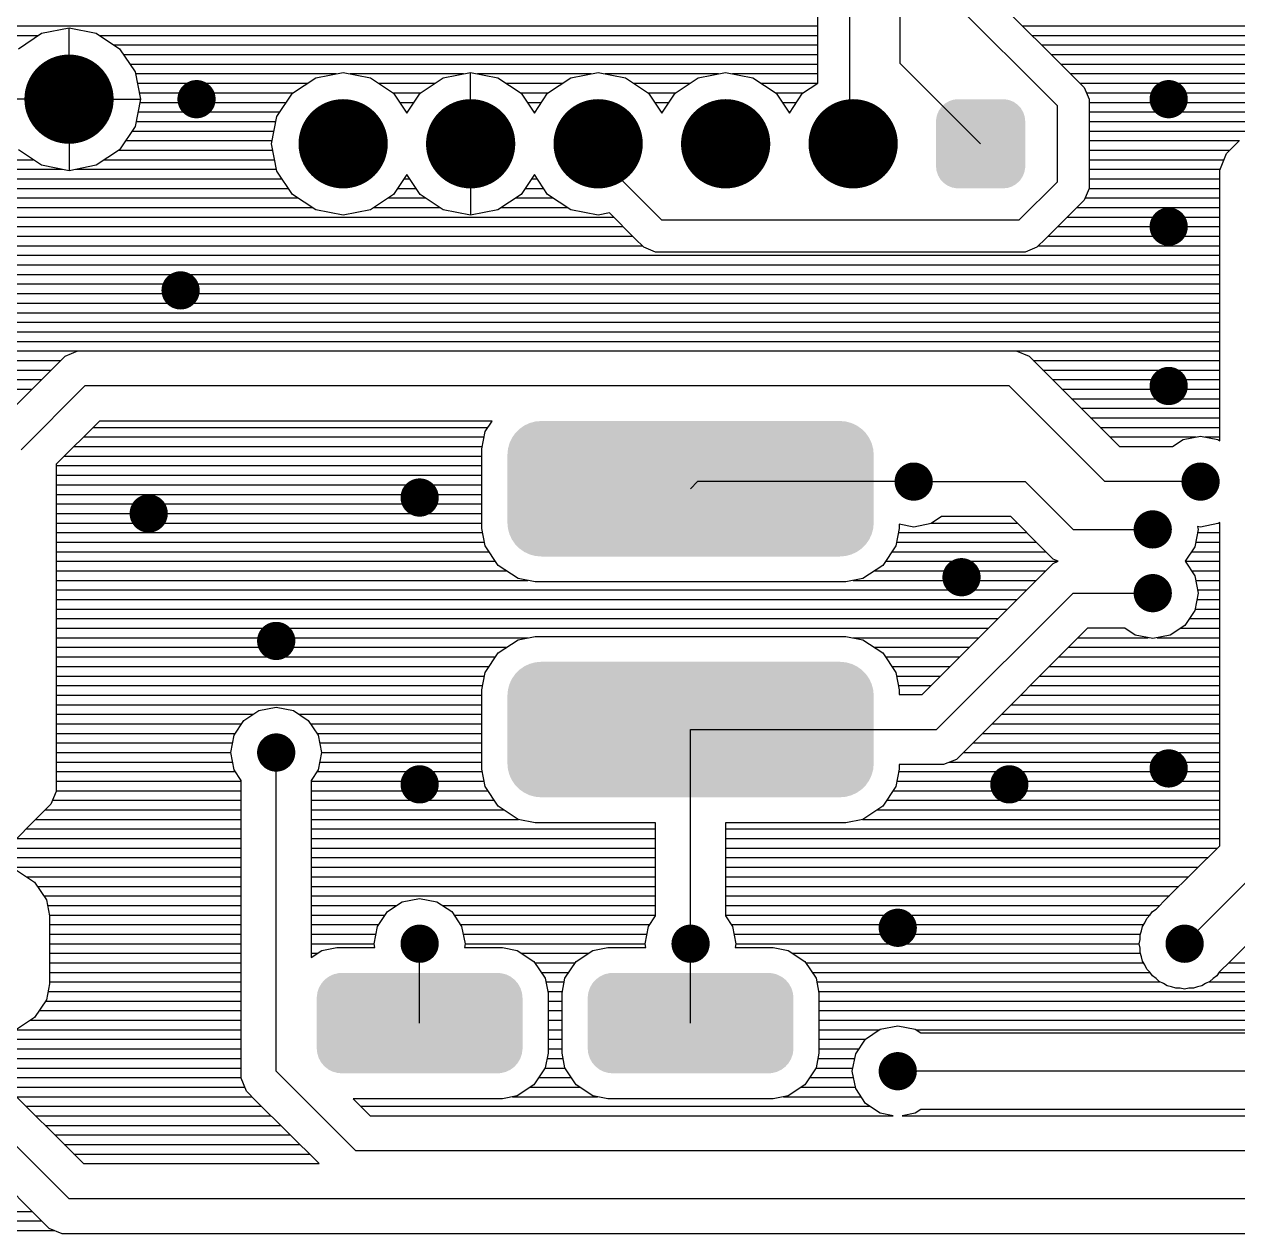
# Model space of a CAD drawing. Extents: x 295 to 953, y 10 to 290.
# Drawn here: x 548.8 to 604.4, y 135.5 to 191 of the extents above; entities that cross this region are included whole.
import ezdxf

# ---------------------------------------------------------------- set-up
doc = ezdxf.new("R2010")
doc.units = 0
doc.header["$LTSCALE"] = 5
doc.header["$MEASUREMENT"] = 0
doc.layers.get('0').update_dxf_attribs({"linetype": 'CONTINUOUS', "lineweight": 25})
doc.layers.add('DV-PEI-A6_TOP', color=5, linetype='CONTINUOUS')

msp = doc.modelspace()

# ---------------------------------------------------------------- linework, layer by layer
for points, const_width in [([(549.81, 187.537, 1), (551.854, 187.537, 1)], 2.045), ([(556.236, 187.537, 1), (557.112, 187.537, 1)], 0.876), ([(600.781, 187.537, 1), (601.657, 187.537, 1)], 0.876), ([(562.37, 185.493, 1), (564.415, 185.493, 1)], 2.045), ([(568.212, 185.493, 1), (570.257, 185.493, 1)], 2.045), ([(574.054, 185.493, 1), (576.099, 185.493, 1)], 2.045), ([(579.896, 185.493, 1), (581.941, 185.493, 1)], 2.045), ([(585.738, 185.493, 1), (587.783, 185.493, 1)], 2.045), ([(600.781, 181.695, 1), (601.657, 181.695, 1)], 0.876), ([(555.506, 178.774, 1), (556.382, 178.774, 1)], 0.876), ([(600.781, 174.393, 1), (601.657, 174.393, 1)], 0.876), ([(589.097, 170.011, 1), (589.973, 170.011, 1)], 0.876), ([(602.242, 170.011, 1), (603.118, 170.011, 1)], 0.876), ([(566.459, 169.281, 1), (567.336, 169.281, 1)], 0.876), ([(554.045, 168.551, 1), (554.921, 168.551, 1)], 0.876), ([(600.051, 167.821, 1), (600.927, 167.821, 1)], 0.876), ([(591.288, 165.63, 1), (592.164, 165.63, 1)], 0.876), ([(600.051, 164.9, 1), (600.927, 164.9, 1)], 0.876), ([(559.887, 162.709, 1), (560.763, 162.709, 1)], 0.876), ([(559.887, 157.597, 1), (560.763, 157.597, 1)], 0.876), ([(600.781, 156.867, 1), (601.657, 156.867, 1)], 0.876), ([(566.459, 156.137, 1), (567.336, 156.137, 1)], 0.876), ([(593.479, 156.137, 1), (594.355, 156.137, 1)], 0.876), ([(588.367, 149.564, 1), (589.243, 149.564, 1)], 0.876), ([(566.459, 148.834, 1), (567.336, 148.834, 1)], 0.876), ([(578.874, 148.834, 1), (579.75, 148.834, 1)], 0.876), ([(601.511, 148.834, 1), (602.388, 148.834, 1)], 0.876), ([(588.367, 142.992, 1), (589.243, 142.992, 1)], 0.876)]:
    msp.add_lwpolyline(points, format="xyb", close=True, dxfattribs=dict(const_width=const_width))
for points in [[(590.968, 187.334), (591.099, 187.412), (594.227, 187.334), (594.116, 187.412)], [(591.099, 187.412), (591.156, 187.445), (594.116, 187.412), (594.035, 187.445)], [(591.156, 187.445), (591.307, 187.496), (594.035, 187.445), (593.914, 187.496)], [(591.307, 187.496), (591.363, 187.514), (593.914, 187.496), (593.812, 187.514)], [(591.363, 187.514), (591.554, 187.535), (593.812, 187.514), (593.7, 187.535)], [(591.554, 187.535), (591.58, 187.537), (593.7, 187.535), (593.625, 187.537)], [(590.6, 186.805), (590.656, 186.939), (594.6, 186.805), (594.555, 186.939)], [(590.656, 186.939), (590.683, 187.006), (594.555, 186.939), (594.515, 187.006)], [(590.683, 187.006), (590.767, 187.127), (594.515, 187.006), (594.444, 187.127)], [(590.767, 187.127), (590.808, 187.186), (594.444, 187.127), (594.389, 187.186)], [(590.808, 187.186), (590.917, 187.287), (594.389, 187.186), (594.295, 187.287)], [(590.917, 187.287), (590.968, 187.334), (594.295, 187.287), (594.227, 187.334)], [(590.558, 186.515), (590.56, 186.59), (594.647, 186.515), (594.639, 186.59)], [(590.558, 184.47), (590.558, 186.515), (594.647, 184.47), (594.647, 186.515)], [(590.56, 186.59), (590.586, 186.732), (594.639, 186.59), (594.624, 186.732)], [(590.586, 186.732), (590.6, 186.805), (594.624, 186.732), (594.6, 186.805)], [(590.566, 184.395), (590.558, 184.47), (594.644, 184.395), (594.647, 184.47)], [(590.581, 184.253), (590.566, 184.395), (594.618, 184.253), (594.644, 184.395)], [(590.605, 184.181), (590.581, 184.253), (594.605, 184.181), (594.618, 184.253)], [(590.65, 184.046), (590.605, 184.181), (594.549, 184.046), (594.605, 184.181)], [(590.69, 183.979), (590.65, 184.046), (594.521, 183.979), (594.549, 184.046)], [(590.761, 183.858), (590.69, 183.979), (594.437, 183.858), (594.521, 183.979)], [(590.815, 183.8), (590.761, 183.858), (594.397, 183.8), (594.437, 183.858)], [(590.91, 183.699), (590.815, 183.8), (594.287, 183.699), (594.397, 183.8)], [(590.977, 183.651), (590.91, 183.699), (594.237, 183.651), (594.287, 183.699)], [(591.089, 183.574), (590.977, 183.651), (594.106, 183.574), (594.237, 183.651)], [(591.17, 183.54), (591.089, 183.574), (594.049, 183.54), (594.106, 183.574)], [(591.29, 183.49), (591.17, 183.54), (593.898, 183.49), (594.049, 183.54)], [(591.392, 183.471), (591.29, 183.49), (593.842, 183.471), (593.898, 183.49)], [(591.505, 183.451), (591.392, 183.471), (593.65, 183.451), (593.842, 183.471)], [(591.58, 183.448), (591.505, 183.451), (593.625, 183.448), (593.65, 183.451)], [(571.285, 172.238), (571.47, 172.422), (587.337, 172.238), (587.155, 172.422)], [(571.47, 172.422), (571.476, 172.428), (587.155, 172.422), (587.146, 172.428)], [(571.476, 172.428), (571.69, 172.577), (587.146, 172.428), (586.935, 172.577)], [(571.69, 172.577), (571.696, 172.582), (586.935, 172.577), (586.925, 172.582)], [(571.696, 172.582), (571.933, 172.692), (586.925, 172.582), (586.692, 172.692)], [(571.933, 172.692), (571.94, 172.696), (586.692, 172.692), (586.68, 172.696)], [(571.94, 172.696), (572.194, 172.764), (586.68, 172.696), (586.433, 172.764)], [(572.194, 172.764), (572.2, 172.766), (586.433, 172.764), (586.415, 172.766)], [(572.2, 172.766), (572.468, 172.789), (586.415, 172.766), (586.156, 172.789)], [(571.016, 171.775), (571.126, 172.01), (587.607, 171.775), (587.498, 172.01)], [(571.126, 172.01), (571.13, 172.019), (587.498, 172.01), (587.492, 172.019)], [(571.13, 172.019), (571.28, 172.231), (587.492, 172.019), (587.345, 172.231)], [(571.28, 172.231), (571.285, 172.238), (587.345, 172.231), (587.337, 172.238)], [(570.92, 171.238), (570.944, 171.506), (587.704, 171.238), (587.681, 171.506)], [(570.944, 171.506), (570.945, 171.516), (587.681, 171.506), (587.678, 171.516)], [(570.945, 171.516), (571.013, 171.766), (587.678, 171.516), (587.611, 171.766)], [(571.013, 171.766), (571.016, 171.775), (587.611, 171.766), (587.607, 171.775)], [(570.917, 168.13), (570.917, 171.238), (587.707, 168.13), (587.707, 171.238)], [(570.943, 167.862), (570.92, 168.13), (587.68, 167.862), (587.704, 168.13)], [(570.946, 167.853), (570.943, 167.862), (587.679, 167.853), (587.68, 167.862)], [(571.012, 167.602), (570.946, 167.853), (587.61, 167.602), (587.679, 167.853)], [(571.017, 167.594), (571.012, 167.602), (587.608, 167.594), (587.61, 167.602)], [(571.126, 167.358), (571.017, 167.594), (587.497, 167.358), (587.608, 167.594)], [(571.131, 167.35), (571.126, 167.358), (587.493, 167.35), (587.497, 167.358)], [(571.279, 167.138), (571.131, 167.35), (587.344, 167.138), (587.493, 167.35)], [(571.286, 167.13), (571.279, 167.138), (587.338, 167.13), (587.344, 167.138)], [(571.469, 166.947), (571.286, 167.13), (587.154, 166.947), (587.338, 167.13)], [(571.477, 166.941), (571.469, 166.947), (587.148, 166.941), (587.154, 166.947)], [(571.688, 166.791), (571.477, 166.941), (586.934, 166.791), (587.148, 166.941)], [(571.698, 166.787), (571.688, 166.791), (586.927, 166.787), (586.934, 166.791)], [(571.931, 166.676), (571.698, 166.787), (586.69, 166.676), (586.927, 166.787)], [(571.943, 166.673), (571.931, 166.676), (586.683, 166.673), (586.69, 166.676)], [(572.191, 166.605), (571.943, 166.673), (586.43, 166.605), (586.683, 166.673)], [(572.209, 166.603), (572.191, 166.605), (586.424, 166.603), (586.43, 166.605)], [(572.468, 166.579), (572.209, 166.603), (586.156, 166.579), (586.424, 166.603)], [(571.285, 161.203), (571.47, 161.386), (587.337, 161.203), (587.155, 161.386)], [(571.47, 161.386), (571.476, 161.393), (587.155, 161.386), (587.146, 161.393)], [(571.476, 161.393), (571.69, 161.542), (587.146, 161.393), (586.935, 161.542)], [(571.69, 161.542), (571.696, 161.547), (586.935, 161.542), (586.925, 161.547)], [(571.696, 161.547), (571.933, 161.657), (586.925, 161.547), (586.692, 161.657)], [(571.933, 161.657), (571.94, 161.66), (586.692, 161.657), (586.68, 161.66)], [(571.94, 161.66), (572.194, 161.728), (586.68, 161.66), (586.433, 161.728)], [(572.194, 161.728), (572.2, 161.73), (586.433, 161.728), (586.415, 161.73)], [(572.2, 161.73), (572.468, 161.754), (586.415, 161.73), (586.156, 161.754)], [(570.945, 160.48), (571.013, 160.731), (587.678, 160.48), (587.611, 160.731)], [(571.013, 160.731), (571.016, 160.74), (587.611, 160.731), (587.607, 160.74)], [(571.016, 160.74), (571.126, 160.975), (587.607, 160.74), (587.498, 160.975)], [(571.126, 160.975), (571.13, 160.983), (587.498, 160.975), (587.492, 160.983)], [(571.13, 160.983), (571.28, 161.196), (587.492, 160.983), (587.345, 161.196)], [(571.28, 161.196), (571.285, 161.203), (587.345, 161.196), (587.337, 161.203)], [(570.917, 157.095), (570.917, 160.203), (587.707, 157.095), (587.707, 160.203)], [(570.92, 160.203), (570.944, 160.471), (587.704, 160.203), (587.681, 160.471)], [(570.944, 160.471), (570.945, 160.48), (587.681, 160.471), (587.678, 160.48)], [(570.943, 156.827), (570.92, 157.095), (587.68, 156.827), (587.704, 157.095)], [(570.946, 156.817), (570.943, 156.827), (587.679, 156.817), (587.68, 156.827)], [(571.012, 156.567), (570.946, 156.817), (587.61, 156.567), (587.679, 156.817)], [(571.017, 156.558), (571.012, 156.567), (587.608, 156.558), (587.61, 156.567)], [(571.126, 156.323), (571.017, 156.558), (587.497, 156.323), (587.608, 156.558)], [(571.131, 156.315), (571.126, 156.323), (587.493, 156.315), (587.497, 156.323)], [(571.279, 156.102), (571.131, 156.315), (587.344, 156.102), (587.493, 156.315)], [(571.286, 156.095), (571.279, 156.102), (587.338, 156.095), (587.344, 156.102)], [(571.469, 155.911), (571.286, 156.095), (587.154, 155.911), (587.338, 156.095)], [(571.477, 155.905), (571.469, 155.911), (587.148, 155.905), (587.154, 155.911)], [(571.688, 155.756), (571.477, 155.905), (586.934, 155.756), (587.148, 155.905)], [(571.698, 155.751), (571.688, 155.756), (586.927, 155.751), (586.934, 155.756)], [(571.931, 155.641), (571.698, 155.751), (586.69, 155.641), (586.927, 155.751)], [(571.943, 155.637), (571.931, 155.641), (586.683, 155.637), (586.69, 155.641)], [(572.191, 155.569), (571.943, 155.637), (586.43, 155.569), (586.683, 155.637)], [(572.209, 155.568), (572.191, 155.569), (586.424, 155.568), (586.43, 155.569)], [(572.468, 155.544), (572.209, 155.568), (586.156, 155.544), (586.424, 155.568)], [(562.749, 147.336), (562.934, 147.422), (571.04, 147.336), (570.868, 147.422)], [(562.934, 147.422), (562.959, 147.434), (570.868, 147.422), (570.825, 147.434)], [(562.959, 147.434), (563.164, 147.482), (570.825, 147.434), (570.644, 147.482)], [(563.164, 147.482), (563.184, 147.487), (570.644, 147.482), (570.561, 147.487)], [(563.184, 147.487), (563.416, 147.494), (570.561, 147.487), (570.445, 147.494)], [(570.379, 147.494), (570.413, 147.495), (570.445, 147.494), (570.413, 147.495)], [(575.163, 147.336), (575.348, 147.422), (583.454, 147.336), (583.282, 147.422)], [(575.348, 147.422), (575.373, 147.434), (583.282, 147.422), (583.239, 147.434)], [(575.373, 147.434), (575.578, 147.482), (583.239, 147.434), (583.058, 147.482)], [(575.578, 147.482), (575.599, 147.487), (583.058, 147.482), (582.976, 147.487)], [(575.599, 147.487), (575.83, 147.494), (582.976, 147.487), (582.859, 147.494)], [(582.793, 147.494), (582.827, 147.495), (582.859, 147.494), (582.827, 147.495)], [(562.214, 146.609), (562.278, 146.797), (571.578, 146.609), (571.52, 146.797)], [(562.278, 146.797), (562.289, 146.828), (571.52, 146.797), (571.503, 146.828)], [(562.289, 146.828), (562.391, 147), (571.503, 146.828), (571.408, 147)], [(562.391, 147), (562.407, 147.027), (571.408, 147), (571.385, 147.027)], [(562.407, 147.027), (562.541, 147.176), (571.385, 147.027), (571.258, 147.176)], [(562.541, 147.176), (562.562, 147.199), (571.258, 147.176), (571.228, 147.199)], [(562.562, 147.199), (562.725, 147.319), (571.228, 147.199), (571.075, 147.319)], [(562.725, 147.319), (562.749, 147.336), (571.075, 147.319), (571.04, 147.336)], [(574.628, 146.609), (574.693, 146.797), (583.993, 146.609), (583.934, 146.797)], [(574.693, 146.797), (574.703, 146.828), (583.934, 146.797), (583.917, 146.828)], [(574.703, 146.828), (574.805, 147), (583.917, 146.828), (583.822, 147)], [(574.805, 147), (574.821, 147.027), (583.822, 147), (583.799, 147.027)], [(574.821, 147.027), (574.956, 147.176), (583.799, 147.027), (583.672, 147.176)], [(574.956, 147.176), (574.976, 147.199), (583.672, 147.176), (583.643, 147.199)], [(574.976, 147.199), (575.139, 147.319), (583.643, 147.199), (583.489, 147.319)], [(575.139, 147.319), (575.163, 147.336), (583.489, 147.319), (583.454, 147.336)], [(562.183, 146.346), (562.184, 146.379), (571.612, 146.346), (571.609, 146.379)], [(562.183, 146.343), (562.183, 146.346), (571.612, 146.343), (571.612, 146.346)], [(562.183, 144.047), (562.183, 146.343), (571.612, 144.047), (571.612, 146.343)], [(562.184, 146.379), (562.209, 146.576), (571.609, 146.379), (571.589, 146.576)], [(562.209, 146.576), (562.214, 146.609), (571.589, 146.576), (571.578, 146.609)], [(574.597, 146.346), (574.598, 146.379), (584.026, 146.346), (584.023, 146.379)], [(574.597, 146.343), (574.597, 146.346), (584.026, 146.343), (584.026, 146.346)], [(574.597, 144.047), (574.597, 146.343), (584.026, 144.047), (584.026, 146.343)], [(574.598, 146.379), (574.624, 146.576), (584.023, 146.379), (584.003, 146.576)], [(574.624, 146.576), (574.628, 146.609), (584.003, 146.576), (583.993, 146.609)], [(562.183, 144.044), (562.183, 144.047), (571.612, 144.044), (571.612, 144.047)], [(562.186, 144.01), (562.183, 144.044), (571.612, 144.01), (571.612, 144.044)], [(562.206, 143.813), (562.186, 144.01), (571.586, 143.813), (571.612, 144.01)], [(574.597, 144.044), (574.597, 144.047), (584.026, 144.044), (584.026, 144.047)], [(574.601, 144.01), (574.597, 144.044), (584.026, 144.01), (584.026, 144.044)], [(574.621, 143.813), (574.601, 144.01), (584, 143.813), (584.026, 144.01)], [(562.217, 143.781), (562.206, 143.813), (571.582, 143.781), (571.586, 143.813)], [(562.275, 143.592), (562.217, 143.781), (571.517, 143.592), (571.582, 143.781)], [(562.292, 143.561), (562.275, 143.592), (571.506, 143.561), (571.517, 143.592)], [(562.387, 143.389), (562.292, 143.561), (571.405, 143.389), (571.506, 143.561)], [(574.631, 143.781), (574.621, 143.813), (583.996, 143.781), (584, 143.813)], [(574.69, 143.592), (574.631, 143.781), (583.931, 143.592), (583.996, 143.781)], [(574.707, 143.561), (574.69, 143.592), (583.92, 143.561), (583.931, 143.592)], [(574.801, 143.389), (574.707, 143.561), (583.819, 143.389), (583.92, 143.561)], [(562.411, 143.362), (562.387, 143.389), (571.388, 143.362), (571.405, 143.389)], [(562.537, 143.213), (562.411, 143.362), (571.254, 143.213), (571.388, 143.362)], [(562.567, 143.19), (562.537, 143.213), (571.233, 143.19), (571.254, 143.213)], [(562.72, 143.07), (562.567, 143.19), (571.07, 143.07), (571.233, 143.19)], [(562.755, 143.053), (562.72, 143.07), (571.046, 143.053), (571.07, 143.07)], [(562.927, 142.967), (562.755, 143.053), (570.861, 142.967), (571.046, 143.053)], [(562.97, 142.956), (562.927, 142.967), (570.836, 142.956), (570.861, 142.967)], [(563.151, 142.908), (562.97, 142.956), (570.631, 142.908), (570.836, 142.956)], [(563.234, 142.903), (563.151, 142.908), (570.611, 142.903), (570.631, 142.908)], [(563.35, 142.896), (563.234, 142.903), (570.379, 142.896), (570.611, 142.903)], [(563.382, 142.894), (563.35, 142.896), (563.382, 142.894), (563.416, 142.896)], [(574.825, 143.362), (574.801, 143.389), (583.803, 143.362), (583.819, 143.389)], [(574.952, 143.213), (574.825, 143.362), (583.668, 143.213), (583.803, 143.362)], [(574.981, 143.19), (574.952, 143.213), (583.647, 143.19), (583.668, 143.213)], [(575.134, 143.07), (574.981, 143.19), (583.485, 143.07), (583.647, 143.19)], [(575.169, 143.053), (575.134, 143.07), (583.461, 143.053), (583.485, 143.07)], [(575.341, 142.967), (575.169, 143.053), (583.275, 142.967), (583.461, 143.053)], [(575.384, 142.956), (575.341, 142.967), (583.25, 142.956), (583.275, 142.967)], [(575.565, 142.908), (575.384, 142.956), (583.046, 142.908), (583.25, 142.956)], [(575.648, 142.903), (575.565, 142.908), (583.025, 142.903), (583.046, 142.908)], [(575.764, 142.896), (575.648, 142.903), (582.793, 142.896), (583.025, 142.903)], [(575.797, 142.894), (575.764, 142.896), (575.797, 142.894), (575.83, 142.896)]]:
    msp.add_solid(points)
at = {"layer": 'DV-PEI-A6_TOP', "color": 7}
for p, q in [((586.597, 200.378), (586.597, 185.651)), ((588.899, 200.378), (588.899, 189.191)), ((585.136, 188.274), (585.136, 197.469)), ((592.661, 192.754), (596.931, 188.478)), ((591.2, 192.153), (596.108, 187.245)), ((510.662, 190.897), (585.136, 190.897)), ((549.576, 190.564), (550.832, 190.809)), ((550.832, 188.572), (550.832, 190.809)), ((550.832, 190.809), (552.082, 190.564)), ((594.519, 190.897), (609.719, 190.897)), ((543.705, 190.458), (549.418, 190.458)), ((548.513, 189.851), (549.576, 190.564)), ((552.082, 190.564), (553.145, 189.851)), ((552.24, 190.458), (585.136, 190.458)), ((594.957, 190.458), (609.281, 190.458)), ((552.894, 190.02), (585.136, 190.02)), ((553.145, 189.851), (553.858, 188.788)), ((595.395, 190.02), (608.843, 190.02)), ((553.327, 189.582), (585.136, 189.582)), ((553.619, 189.144), (585.136, 189.144)), ((588.899, 189.191), (592.602, 185.493)), ((595.833, 189.582), (608.405, 189.582)), ((596.271, 189.144), (607.967, 189.144)), ((553.858, 188.788), (554.104, 187.537)), ((553.87, 188.706), (563.071, 188.706)), ((561.073, 187.806), (562.136, 188.519)), ((562.136, 188.519), (563.392, 188.764)), ((563.392, 188.764), (564.643, 188.519)), ((563.708, 188.706), (568.913, 188.706)), ((564.643, 188.519), (565.706, 187.806)), ((566.915, 187.806), (567.978, 188.519)), ((567.978, 188.519), (569.234, 188.764)), ((569.234, 186.638), (569.234, 188.764)), ((569.234, 188.764), (570.485, 188.519)), ((569.55, 188.706), (574.755, 188.706)), ((570.485, 188.519), (571.548, 187.806)), ((572.757, 187.806), (573.82, 188.519)), ((573.82, 188.519), (575.076, 188.764)), ((575.076, 188.764), (576.327, 188.519)), ((575.392, 188.706), (580.597, 188.706)), ((576.327, 188.519), (577.39, 187.806)), ((578.599, 187.806), (579.662, 188.519)), ((579.662, 188.519), (580.918, 188.764)), ((580.918, 188.764), (582.169, 188.519)), ((581.234, 188.706), (585.136, 188.706)), ((582.169, 188.519), (583.232, 187.806)), ((596.709, 188.706), (607.529, 188.706)), ((553.958, 188.268), (561.757, 188.268)), ((565.022, 188.268), (567.599, 188.268)), ((570.864, 188.268), (573.441, 188.268)), ((576.706, 188.268), (579.283, 188.268)), ((582.548, 188.268), (585.125, 188.268)), ((584.441, 187.806), (585.136, 188.274)), ((596.931, 188.478), (597.34, 188.069)), ((597.147, 188.268), (607.091, 188.268)), ((597.34, 188.069), (597.568, 187.532)), ((549.792, 187.537), (547.555, 187.537)), ((551.866, 187.537), (554.104, 187.537)), ((554.104, 187.537), (553.858, 186.281)), ((554.045, 187.83), (561.102, 187.83)), ((554.074, 187.391), (560.793, 187.391)), ((560.36, 186.743), (561.073, 187.806)), ((565.677, 187.83), (566.944, 187.83)), ((565.706, 187.806), (566.313, 186.901)), ((565.986, 187.391), (566.635, 187.391)), ((566.313, 186.901), (566.915, 187.806)), ((571.519, 187.83), (572.786, 187.83)), ((571.548, 187.806), (572.155, 186.901)), ((571.828, 187.391), (572.477, 187.391)), ((572.155, 186.901), (572.757, 187.806)), ((577.361, 187.83), (578.628, 187.83)), ((577.39, 187.806), (577.997, 186.901)), ((577.67, 187.391), (578.319, 187.391)), ((577.997, 186.901), (578.599, 187.806)), ((583.203, 187.83), (584.47, 187.83)), ((583.232, 187.806), (583.839, 186.901)), ((583.512, 187.391), (584.161, 187.391)), ((583.839, 186.901), (584.441, 187.806)), ((597.445, 187.83), (606.652, 187.83)), ((597.568, 187.532), (597.568, 184.026)), ((597.568, 187.391), (606.214, 187.391)), ((553.987, 186.953), (560.501, 186.953)), ((566.278, 186.953), (566.343, 186.953)), ((572.12, 186.953), (572.185, 186.953)), ((577.962, 186.953), (578.027, 186.953)), ((583.804, 186.953), (583.869, 186.953)), ((596.108, 187.245), (596.108, 183.74)), ((597.568, 186.953), (605.776, 186.953)), ((550.832, 186.498), (550.832, 184.26)), ((553.858, 186.281), (553.145, 185.218)), ((553.899, 186.515), (560.319, 186.515)), ((560.115, 185.493), (560.36, 186.743)), ((597.568, 186.515), (605.338, 186.515)), ((553.718, 186.077), (560.232, 186.077)), ((597.568, 186.077), (604.9, 186.077)), ((549.576, 184.506), (548.513, 185.218)), ((553.145, 185.218), (552.082, 184.506)), ((553.116, 185.201), (560.173, 185.201)), ((553.426, 185.639), (560.144, 185.639)), ((560.36, 184.237), (560.115, 185.493)), ((575.076, 184.909), (575.076, 185.493)), ((586.597, 185.651), (586.76, 185.493)), ((597.568, 185.639), (604.462, 185.639)), ((597.568, 185.201), (604.023, 185.201)), ((603.866, 185.043), (604.438, 185.615)), ((544.429, 184.763), (549.196, 184.763)), ((552.462, 184.763), (560.261, 184.763)), ((577.997, 181.988), (575.076, 184.909)), ((597.568, 184.763), (603.749, 184.763)), ((603.556, 184.289), (603.866, 185.043)), ((544.131, 184.324), (550.511, 184.324)), ((550.832, 184.26), (549.576, 184.506)), ((552.082, 184.506), (550.832, 184.26)), ((551.148, 184.324), (560.349, 184.324)), ((561.073, 183.174), (560.36, 184.237)), ((566.313, 184.079), (565.706, 183.174)), ((566.915, 183.174), (566.313, 184.079)), ((569.234, 184.342), (569.234, 182.215)), ((572.155, 184.079), (571.548, 183.174)), ((572.757, 183.174), (572.155, 184.079)), ((597.568, 184.324), (603.568, 184.324)), ((603.556, 183.477), (603.556, 184.289)), ((543.489, 183.886), (560.6, 183.886)), ((566.179, 183.886), (566.442, 183.886)), ((572.021, 183.886), (572.284, 183.886)), ((596.108, 183.74), (594.355, 181.988)), ((597.568, 184.026), (597.568, 183.448)), ((597.568, 183.886), (603.556, 183.886)), ((532.027, 183.01), (561.324, 183.01)), ((532.114, 183.448), (560.892, 183.448)), ((562.136, 182.461), (561.073, 183.174)), ((565.706, 183.174), (564.643, 182.461)), ((565.455, 183.01), (567.166, 183.01)), ((565.887, 183.448), (566.734, 183.448)), ((567.978, 182.461), (566.915, 183.174)), ((571.548, 183.174), (570.485, 182.461)), ((571.297, 183.01), (573.008, 183.01)), ((571.729, 183.448), (572.576, 183.448)), ((573.82, 182.461), (572.757, 183.174)), ((597.568, 183.448), (597.34, 182.911)), ((597.381, 183.01), (603.556, 183.01)), ((597.562, 183.448), (603.556, 183.448)), ((603.556, 171.881), (603.556, 183.477)), ((531.77, 182.572), (561.979, 182.572)), ((563.392, 182.215), (562.136, 182.461)), ((564.643, 182.461), (563.392, 182.215)), ((564.8, 182.572), (567.821, 182.572)), ((569.234, 182.215), (567.978, 182.461)), ((570.485, 182.461), (569.234, 182.215)), ((570.642, 182.572), (573.663, 182.572)), ((575.076, 182.215), (573.82, 182.461)), ((597.34, 182.911), (595.588, 181.158)), ((597.001, 182.572), (603.556, 182.572)), ((531.367, 182.134), (575.783, 182.134)), ((575.596, 182.321), (575.076, 182.215)), ((576.759, 181.158), (575.596, 182.321)), ((594.355, 181.988), (577.997, 181.988)), ((596.563, 182.134), (603.556, 182.134)), ((530.292, 181.695), (576.221, 181.695)), ((596.125, 181.695), (603.556, 181.695)), ((524.087, 180.819), (577.098, 180.819)), ((524.379, 181.257), (576.66, 181.257)), ((577.168, 180.749), (576.759, 181.158)), ((577.705, 180.527), (577.168, 180.749)), ((595.179, 180.749), (594.641, 180.527)), ((595.588, 181.158), (595.179, 180.749)), ((595.249, 180.819), (603.556, 180.819)), ((595.687, 181.257), (603.556, 181.257)), ((523.497, 180.381), (603.556, 180.381)), ((594.641, 180.527), (577.705, 180.527)), ((510.662, 179.943), (603.556, 179.943)), ((517.918, 179.505), (603.556, 179.505)), ((518.573, 179.067), (603.556, 179.067)), ((519.005, 178.628), (603.556, 178.628)), ((519.297, 178.19), (603.556, 178.19)), ((519.548, 177.752), (603.556, 177.752)), ((519.636, 177.314), (603.556, 177.314)), ((533.884, 176.876), (603.556, 176.876)), ((534.247, 176.438), (603.556, 176.438)), ((534.404, 176), (603.556, 176)), ((550.195, 175.299), (550.651, 175.754)), ((550.651, 175.754), (551.241, 176)), ((551.241, 176), (594.232, 176)), ((594.232, 176), (594.822, 175.754)), ((594.822, 175.754), (598.958, 171.618)), ((544.85, 175.561), (550.458, 175.561)), ((547.73, 172.833), (550.195, 175.299)), ((595.015, 175.561), (603.556, 175.561)), ((545.504, 175.123), (550.02, 175.123)), ((545.866, 174.685), (549.582, 174.685)), ((595.453, 175.123), (603.556, 175.123)), ((595.891, 174.685), (603.556, 174.685)), ((546.164, 174.247), (549.144, 174.247)), ((551.562, 174.393), (548.641, 171.472)), ((593.917, 174.393), (551.562, 174.393)), ((598.298, 170.011), (593.917, 174.393)), ((596.33, 174.247), (603.556, 174.247)), ((596.768, 173.809), (603.556, 173.809)), ((597.206, 173.371), (603.556, 173.371)), ((597.644, 172.932), (603.556, 172.932)), ((552.222, 172.786), (550.248, 170.806)), ((551.93, 172.494), (570.029, 172.494)), ((570.227, 172.786), (552.222, 172.786)), ((569.906, 172.302), (570.227, 172.786)), ((598.082, 172.494), (603.556, 172.494)), ((551.492, 172.056), (569.854, 172.056)), ((569.743, 171.507), (569.906, 172.302)), ((598.52, 172.056), (602.475, 172.056)), ((601.4, 171.618), (601.879, 171.934)), ((601.879, 171.934), (602.68, 172.091)), ((602.68, 172.091), (603.474, 171.934)), ((602.878, 172.056), (603.556, 172.056)), ((603.474, 171.934), (603.556, 171.881)), ((551.054, 171.618), (569.766, 171.618)), ((569.743, 167.867), (569.743, 171.507)), ((598.958, 171.618), (601.4, 171.618)), ((598.958, 171.618), (601.4, 171.618)), ((550.248, 170.806), (550.248, 156.452)), ((550.248, 170.742), (569.743, 170.742)), ((550.616, 171.18), (569.743, 171.18)), ((550.248, 170.304), (569.743, 170.304)), ((550.248, 169.865), (569.743, 169.865)), ((579.633, 170.011), (579.312, 169.684)), ((589.535, 170.011), (579.633, 170.011)), ((589.535, 170.011), (594.647, 170.011)), ((594.647, 170.011), (596.838, 167.821)), ((602.68, 170.011), (598.298, 170.011)), ((550.248, 169.427), (569.743, 169.427)), ((550.248, 168.989), (569.743, 168.989)), ((550.248, 168.551), (569.743, 168.551)), ((550.248, 168.113), (569.743, 168.113)), ((589.535, 167.926), (588.875, 168.054)), ((588.875, 168.054), (588.875, 167.867)), ((590.33, 168.084), (589.535, 167.926)), ((590.809, 168.405), (590.33, 168.084)), ((590.371, 168.113), (594.273, 168.113)), ((593.981, 168.405), (590.809, 168.405)), ((595.471, 166.909), (593.981, 168.405)), ((602.68, 167.926), (602.545, 167.949)), ((602.545, 167.949), (602.569, 167.821)), ((603.474, 168.084), (602.68, 167.926)), ((603.556, 168.136), (603.474, 168.084)), ((603.515, 168.113), (603.556, 168.113)), ((603.556, 153.327), (603.556, 168.136)), ((550.248, 167.675), (569.784, 167.675)), ((569.906, 167.073), (569.743, 167.867)), ((588.875, 167.867), (588.712, 167.073)), ((588.834, 167.675), (594.711, 167.675)), ((596.838, 167.821), (600.489, 167.821)), ((602.569, 167.821), (602.411, 167.02)), ((602.54, 167.675), (603.556, 167.675)), ((550.248, 167.237), (569.871, 167.237)), ((570.502, 166.173), (569.906, 167.073)), ((588.712, 167.073), (588.116, 166.173)), ((588.747, 167.237), (595.149, 167.237)), ((595.926, 166.454), (595.471, 166.909)), ((602.411, 167.02), (601.967, 166.36)), ((602.452, 167.237), (603.556, 167.237)), ((550.248, 166.798), (570.087, 166.798)), ((550.248, 166.36), (570.379, 166.36)), ((588.238, 166.36), (596.16, 166.36)), ((588.53, 166.798), (595.588, 166.798)), ((595.471, 165.805), (595.926, 166.261)), ((596.16, 166.36), (595.926, 166.454)), ((595.926, 166.261), (596.16, 166.36)), ((601.967, 166.36), (603.556, 166.36)), ((601.967, 166.36), (602.411, 165.694)), ((602.265, 166.798), (603.556, 166.798)), ((550.248, 165.922), (570.882, 165.922)), ((571.408, 165.572), (570.502, 166.173)), ((588.116, 166.173), (587.21, 165.572)), ((587.736, 165.922), (595.588, 165.922)), ((589.921, 160.255), (595.471, 165.805)), ((602.265, 165.922), (603.556, 165.922)), ((602.411, 165.694), (602.569, 164.9)), ((550.248, 165.484), (571.857, 165.484)), ((572.196, 165.414), (571.408, 165.572)), ((586.422, 165.414), (572.196, 165.414)), ((587.21, 165.572), (586.422, 165.414)), ((586.76, 165.484), (595.149, 165.484)), ((602.452, 165.484), (603.556, 165.484)), ((550.248, 165.046), (594.711, 165.046)), ((550.248, 164.608), (594.273, 164.608)), ((590.587, 158.649), (596.838, 164.9)), ((596.838, 164.9), (600.489, 164.9)), ((602.569, 164.9), (602.411, 164.099)), ((602.51, 164.608), (603.556, 164.608)), ((602.54, 165.046), (603.556, 165.046)), ((550.248, 164.169), (593.835, 164.169)), ((602.411, 164.099), (601.961, 163.422)), ((602.423, 164.169), (603.556, 164.169)), ((550.248, 163.731), (593.397, 163.731)), ((602.166, 163.731), (603.556, 163.731)), ((550.248, 163.293), (592.959, 163.293)), ((571.408, 162.762), (572.196, 162.919)), ((572.196, 162.919), (586.422, 162.919)), ((586.422, 162.919), (587.21, 162.762)), ((597.498, 163.293), (591.948, 157.737)), ((599.21, 163.293), (597.498, 163.293)), ((599.689, 162.972), (599.21, 163.293)), ((600.489, 162.814), (599.689, 162.972)), ((601.284, 162.972), (600.489, 162.814)), ((601.961, 163.422), (601.284, 162.972)), ((601.763, 163.293), (603.556, 163.293)), ((550.248, 162.855), (571.857, 162.855)), ((550.248, 162.417), (570.882, 162.417)), ((570.502, 162.16), (571.408, 162.762)), ((586.76, 162.855), (592.521, 162.855)), ((587.21, 162.762), (588.116, 162.16)), ((587.736, 162.417), (592.082, 162.417)), ((596.622, 162.417), (603.556, 162.417)), ((597.06, 162.855), (600.285, 162.855)), ((600.688, 162.855), (603.556, 162.855)), ((550.248, 161.979), (570.379, 161.979)), ((569.906, 161.26), (570.502, 162.16)), ((588.116, 162.16), (588.712, 161.26)), ((588.238, 161.979), (591.644, 161.979)), ((596.184, 161.979), (603.556, 161.979)), ((550.248, 161.541), (570.087, 161.541)), ((569.743, 160.466), (569.906, 161.26)), ((588.53, 161.541), (591.206, 161.541)), ((588.712, 161.26), (588.875, 160.466)), ((595.745, 161.541), (603.556, 161.541)), ((550.248, 161.102), (569.871, 161.102)), ((588.747, 161.102), (590.768, 161.102)), ((595.307, 161.102), (603.556, 161.102)), ((550.248, 160.664), (569.784, 160.664)), ((550.248, 160.226), (569.743, 160.226)), ((569.743, 156.826), (569.743, 160.466)), ((588.834, 160.664), (590.33, 160.664)), ((588.875, 160.466), (588.875, 160.255)), ((588.875, 160.255), (589.921, 160.255)), ((594.431, 160.226), (603.556, 160.226)), ((594.869, 160.664), (603.556, 160.664)), ((550.248, 159.788), (569.743, 159.788)), ((559.525, 159.519), (560.325, 159.677)), ((560.325, 159.677), (561.12, 159.519)), ((593.993, 159.788), (603.556, 159.788)), ((550.248, 159.35), (559.268, 159.35)), ((558.397, 158.392), (558.847, 159.069)), ((558.847, 159.069), (559.525, 159.519)), ((561.12, 159.519), (561.797, 159.069)), ((561.377, 159.35), (569.743, 159.35)), ((561.797, 159.069), (562.247, 158.392)), ((593.555, 159.35), (603.556, 159.35)), ((550.248, 158.912), (558.742, 158.912)), ((550.248, 158.474), (558.45, 158.474)), ((561.903, 158.912), (569.743, 158.912)), ((562.195, 158.474), (569.743, 158.474)), ((579.312, 158.649), (590.587, 158.649)), ((579.312, 148.834), (579.312, 158.649)), ((592.678, 158.474), (603.556, 158.474)), ((593.116, 158.912), (603.556, 158.912)), ((550.248, 158.035), (558.327, 158.035)), ((558.24, 157.597), (558.397, 158.392)), ((562.247, 158.392), (562.405, 157.597)), ((562.317, 158.035), (569.743, 158.035)), ((592.24, 158.035), (603.556, 158.035)), ((550.248, 157.597), (558.24, 157.597)), ((558.397, 156.797), (558.24, 157.597)), ((560.325, 142.992), (560.325, 157.597)), ((562.405, 157.597), (562.247, 156.797)), ((562.405, 157.597), (569.743, 157.597)), ((591.948, 157.737), (591.492, 157.282)), ((591.802, 157.597), (603.556, 157.597)), ((550.248, 157.159), (558.327, 157.159)), ((558.719, 156.318), (558.397, 156.797)), ((562.247, 156.797), (561.932, 156.318)), ((562.317, 157.159), (569.743, 157.159)), ((569.906, 156.032), (569.743, 156.826)), ((588.875, 156.826), (588.712, 156.032)), ((590.902, 157.042), (588.875, 157.042)), ((588.875, 157.042), (588.875, 156.826)), ((591.492, 157.282), (590.902, 157.042)), ((591.183, 157.159), (603.556, 157.159)), ((550.248, 156.721), (558.45, 156.721)), ((550.248, 156.452), (550.248, 155.815)), ((550.248, 156.283), (558.719, 156.283)), ((558.719, 143.308), (558.719, 156.318)), ((561.932, 156.318), (561.932, 148.197)), ((561.932, 156.283), (569.854, 156.283)), ((562.195, 156.721), (569.766, 156.721)), ((588.764, 156.283), (603.556, 156.283)), ((588.852, 156.721), (603.556, 156.721)), ((550.248, 155.815), (550.002, 155.225)), ((550.248, 155.845), (558.719, 155.845)), ((561.932, 155.845), (570.029, 155.845)), ((570.502, 155.132), (569.906, 156.032)), ((588.712, 156.032), (588.116, 155.132)), ((588.589, 155.845), (603.556, 155.845)), ((550.002, 155.225), (547.128, 152.351)), ((550.073, 155.406), (558.719, 155.406)), ((561.932, 155.406), (570.321, 155.406)), ((571.408, 154.53), (570.502, 155.132)), ((588.116, 155.132), (587.21, 154.53)), ((588.297, 155.406), (603.556, 155.406)), ((549.74, 154.968), (558.719, 154.968)), ((561.932, 154.968), (570.753, 154.968)), ((587.864, 154.968), (603.556, 154.968)), ((548.863, 154.092), (558.719, 154.092)), ((549.301, 154.53), (558.719, 154.53)), ((561.932, 154.53), (571.425, 154.53)), ((561.932, 154.092), (577.705, 154.092)), ((572.196, 154.372), (571.408, 154.53)), ((577.705, 154.372), (572.196, 154.372)), ((577.705, 150.108), (577.705, 154.372)), ((586.422, 154.372), (580.918, 154.372)), ((580.918, 154.372), (580.918, 150.108)), ((580.918, 154.092), (603.556, 154.092)), ((587.21, 154.53), (586.422, 154.372)), ((587.193, 154.53), (603.556, 154.53)), ((548.425, 153.654), (558.719, 153.654)), ((561.932, 153.654), (577.705, 153.654)), ((580.918, 153.654), (603.556, 153.654)), ((547.987, 153.216), (558.719, 153.216)), ((561.932, 153.216), (577.705, 153.216)), ((580.918, 153.216), (603.439, 153.216)), ((601.155, 150.932), (603.556, 153.327)), ((547.549, 152.778), (558.719, 152.778)), ((561.932, 152.778), (577.705, 152.778)), ((580.918, 152.778), (603.001, 152.778)), ((602.312, 149.196), (605.601, 152.485)), ((547.788, 152.339), (558.719, 152.339)), ((548.431, 152.211), (549.255, 151.662)), ((548.898, 151.901), (558.719, 151.901)), ((561.932, 152.339), (577.705, 152.339)), ((561.932, 151.901), (577.705, 151.901)), ((580.918, 152.339), (602.563, 152.339)), ((580.918, 151.901), (602.125, 151.901)), ((549.255, 151.662), (549.804, 150.838)), ((549.389, 151.463), (558.719, 151.463)), ((561.932, 151.463), (577.705, 151.463)), ((580.918, 151.463), (601.687, 151.463)), ((607.33, 151.323), (604.047, 148.04)), ((549.681, 151.025), (558.719, 151.025)), ((549.804, 150.838), (549.944, 150.114)), ((561.932, 151.025), (577.705, 151.025)), ((565.42, 150.306), (566.097, 150.756)), ((566.097, 150.756), (566.898, 150.914)), ((566.898, 150.914), (567.692, 150.756)), ((567.692, 150.756), (568.37, 150.306)), ((580.918, 151.025), (601.249, 151.025)), ((600.641, 150.417), (601.155, 150.932)), ((549.851, 150.587), (558.719, 150.587)), ((549.938, 150.149), (558.719, 150.149)), ((561.932, 150.587), (565.84, 150.587)), ((561.932, 150.149), (565.314, 150.149)), ((564.97, 149.629), (565.42, 150.306)), ((567.949, 150.587), (577.705, 150.587)), ((568.37, 150.306), (568.82, 149.629)), ((568.475, 150.149), (577.705, 150.149)), ((580.918, 150.587), (600.81, 150.587)), ((580.918, 150.149), (600.366, 150.149)), ((600.214, 149.991), (600.361, 150.137)), ((600.361, 150.137), (600.472, 150.306)), ((600.472, 150.306), (600.641, 150.417)), ((549.944, 150.114), (549.944, 146.994)), ((549.944, 149.711), (558.719, 149.711)), ((561.932, 149.711), (565.022, 149.711)), ((564.812, 148.834), (564.97, 149.629)), ((568.767, 149.711), (577.437, 149.711)), ((568.82, 149.629), (568.977, 148.834)), ((577.226, 148.834), (577.384, 149.629)), ((577.384, 149.629), (577.705, 150.108)), ((580.918, 150.108), (581.234, 149.629)), ((581.181, 149.711), (600.074, 149.711)), ((581.234, 149.629), (581.392, 148.834)), ((599.981, 149.43), (600.022, 149.629)), ((600.022, 149.629), (600.133, 149.798)), ((600.133, 149.798), (600.214, 149.991)), ((549.944, 149.272), (558.719, 149.272)), ((561.932, 149.272), (564.9, 149.272)), ((568.89, 149.272), (577.314, 149.272)), ((581.304, 149.272), (599.917, 149.272)), ((599.864, 148.834), (599.905, 149.033)), ((599.905, 149.237), (599.981, 149.43)), ((599.905, 149.033), (599.905, 149.237)), ((601.95, 148.834), (602.312, 149.196)), ((549.944, 148.834), (558.719, 148.834)), ((561.932, 148.834), (564.812, 148.834)), ((561.932, 148.197), (562.423, 148.53)), ((562.423, 148.53), (563.1, 148.665)), ((563.1, 148.665), (564.841, 148.665)), ((564.841, 148.665), (564.812, 148.834)), ((566.898, 145.195), (566.898, 148.834)), ((568.977, 148.834), (568.948, 148.665)), ((568.948, 148.665), (570.689, 148.665)), ((568.977, 148.834), (577.226, 148.834)), ((570.689, 148.665), (571.367, 148.53)), ((571.367, 148.53), (572.132, 148.016)), ((574.072, 148.016), (574.837, 148.53)), ((574.837, 148.53), (575.515, 148.665)), ((575.515, 148.665), (577.255, 148.665)), ((577.255, 148.665), (577.226, 148.834)), ((579.312, 145.195), (579.312, 148.834)), ((581.392, 148.834), (581.362, 148.665)), ((581.362, 148.665), (583.103, 148.665)), ((581.392, 148.834), (599.864, 148.834)), ((583.103, 148.665), (583.781, 148.53)), ((583.781, 148.53), (584.546, 148.016)), ((599.905, 148.63), (599.864, 148.834)), ((599.905, 148.425), (599.905, 148.63)), ((549.944, 148.396), (558.719, 148.396)), ((549.944, 147.958), (558.719, 147.958)), ((561.932, 148.396), (562.218, 148.396)), ((571.571, 148.396), (574.632, 148.396)), ((572.132, 148.016), (572.646, 147.251)), ((572.173, 147.958), (574.031, 147.958)), ((573.557, 147.251), (574.072, 148.016)), ((583.985, 148.396), (599.917, 148.396)), ((584.546, 148.016), (585.06, 147.251)), ((584.587, 147.958), (600.074, 147.958)), ((599.981, 148.233), (599.905, 148.425)), ((600.022, 148.034), (599.981, 148.233)), ((600.133, 147.864), (600.022, 148.034)), ((604.047, 148.04), (603.533, 147.526)), ((603.959, 147.958), (608.23, 147.958)), ((549.944, 147.52), (558.719, 147.52)), ((572.465, 147.52), (573.739, 147.52)), ((584.879, 147.52), (600.366, 147.52)), ((600.214, 147.672), (600.133, 147.864)), ((600.361, 147.526), (600.214, 147.672)), ((600.472, 147.356), (600.361, 147.526)), ((600.641, 147.245), (600.472, 147.356)), ((603.422, 147.356), (603.252, 147.245)), ((603.533, 147.526), (603.422, 147.356)), ((603.527, 147.52), (608.23, 147.52)), ((549.944, 146.994), (549.804, 146.27)), ((549.944, 147.082), (558.719, 147.082)), ((572.646, 147.251), (572.78, 146.573)), ((572.675, 147.082), (573.528, 147.082)), ((573.423, 146.573), (573.557, 147.251)), ((585.06, 147.251), (585.195, 146.573)), ((585.09, 147.082), (600.834, 147.082)), ((600.787, 147.099), (600.641, 147.245)), ((600.98, 147.017), (600.787, 147.099)), ((601.149, 146.906), (600.98, 147.017)), ((601.348, 146.865), (601.149, 146.906)), ((601.541, 146.79), (601.348, 146.865)), ((601.745, 146.79), (601.541, 146.79)), ((601.95, 146.749), (601.745, 146.79)), ((602.148, 146.79), (601.95, 146.749)), ((602.353, 146.79), (602.148, 146.79)), ((602.545, 146.865), (602.353, 146.79)), ((602.744, 146.906), (602.545, 146.865)), ((602.913, 147.017), (602.744, 146.906)), ((603.106, 147.099), (602.913, 147.017)), ((603.06, 147.082), (608.23, 147.082)), ((603.252, 147.245), (603.106, 147.099)), ((549.804, 146.27), (549.255, 145.452)), ((549.874, 146.643), (558.719, 146.643)), ((572.763, 146.643), (573.441, 146.643)), ((572.78, 146.573), (572.78, 143.822)), ((573.423, 143.822), (573.423, 146.573)), ((585.177, 146.643), (608.23, 146.643)), ((585.195, 146.573), (585.195, 143.822)), ((549.465, 145.767), (558.719, 145.767)), ((549.757, 146.205), (558.719, 146.205)), ((572.78, 146.205), (573.423, 146.205)), ((572.78, 145.767), (573.423, 145.767)), ((585.195, 146.205), (607.792, 146.205)), ((585.195, 145.767), (607.353, 145.767)), ((549.255, 145.452), (548.431, 144.903)), ((549.068, 145.329), (558.719, 145.329)), ((572.78, 145.329), (573.423, 145.329)), ((585.195, 145.329), (606.915, 145.329)), ((548.361, 144.891), (558.719, 144.891)), ((572.78, 144.891), (573.423, 144.891)), ((585.195, 144.891), (587.964, 144.891)), ((587.327, 144.464), (588.005, 144.914)), ((588.005, 144.914), (588.805, 145.072)), ((588.805, 145.072), (589.6, 144.914)), ((589.6, 144.914), (589.857, 144.745)), ((589.64, 144.891), (606.477, 144.891)), ((589.857, 144.745), (606.331, 144.745)), ((547.753, 144.453), (558.719, 144.453)), ((547.753, 144.015), (558.719, 144.015)), ((572.78, 144.453), (573.423, 144.453)), ((572.78, 144.015), (573.423, 144.015)), ((585.195, 144.453), (587.321, 144.453)), ((585.195, 144.015), (587.023, 144.015)), ((586.877, 143.787), (587.327, 144.464)), ((547.753, 143.576), (558.719, 143.576)), ((572.78, 143.822), (572.646, 143.144)), ((572.728, 143.576), (573.476, 143.576)), ((573.557, 143.144), (573.423, 143.822)), ((585.195, 143.822), (585.06, 143.144)), ((585.142, 143.576), (586.836, 143.576)), ((586.719, 142.992), (586.877, 143.787)), ((547.753, 143.138), (558.719, 143.138)), ((558.719, 142.671), (558.719, 143.308)), ((563.977, 139.341), (560.325, 142.992)), ((572.646, 143.144), (572.132, 142.373)), ((572.64, 143.138), (573.563, 143.138)), ((574.072, 142.373), (573.557, 143.144)), ((585.06, 143.144), (584.546, 142.373)), ((585.054, 143.138), (586.749, 143.138)), ((586.877, 142.192), (586.719, 142.992)), ((607.061, 142.992), (588.805, 142.992)), ((547.753, 142.7), (558.719, 142.7)), ((547.753, 142.496), (551.492, 138.757)), ((558.958, 142.081), (558.719, 142.671)), ((572.132, 142.373), (571.367, 141.865)), ((572.348, 142.7), (573.855, 142.7)), ((574.837, 141.865), (574.072, 142.373)), ((584.546, 142.373), (583.781, 141.865)), ((584.762, 142.7), (586.778, 142.7)), ((546.147, 141.83), (550.832, 137.15)), ((547.987, 142.262), (558.888, 142.262)), ((548.425, 141.824), (559.221, 141.824)), ((559.414, 141.625), (558.958, 142.081)), ((571.367, 141.865), (570.689, 141.73)), ((571.151, 141.824), (575.053, 141.824)), ((571.957, 142.262), (574.247, 142.262)), ((575.515, 141.73), (574.837, 141.865)), ((583.781, 141.865), (583.103, 141.73)), ((583.565, 141.824), (587.123, 141.824)), ((584.371, 142.262), (586.866, 142.262)), ((587.327, 141.514), (586.877, 142.192)), ((548.863, 141.386), (559.659, 141.386)), ((562.288, 138.757), (559.414, 141.625)), ((570.689, 141.73), (563.854, 141.73)), ((563.854, 141.73), (564.637, 140.948)), ((564.199, 141.386), (587.526, 141.386)), ((583.103, 141.73), (575.515, 141.73)), ((588.005, 141.064), (587.327, 141.514)), ((589.857, 141.24), (589.6, 141.064)), ((607.406, 141.24), (589.857, 141.24)), ((549.301, 140.948), (560.097, 140.948)), ((564.637, 140.948), (588.601, 140.948)), ((564.637, 140.948), (588.601, 140.948)), ((588.601, 140.948), (588.005, 141.064)), ((589.6, 141.064), (589.004, 140.948)), ((589.004, 140.948), (622.911, 140.948)), ((589.004, 140.948), (622.911, 140.948)), ((549.465, 136.239), (545.241, 140.469)), ((549.74, 140.509), (560.536, 140.509)), ((550.178, 140.071), (560.974, 140.071)), ((550.616, 139.633), (561.412, 139.633)), ((551.054, 139.195), (561.85, 139.195)), ((678.626, 139.341), (563.977, 139.341)), ((551.492, 138.757), (562.288, 138.757)), ((551.492, 138.757), (562.288, 138.757)), ((681.547, 137.15), (550.832, 137.15)), ((515.196, 136.566), (549.144, 136.566)), ((549.921, 135.783), (549.465, 136.239)), ((515.196, 136.128), (549.582, 136.128)), ((515.196, 135.69), (550.154, 135.69)), ((550.511, 135.544), (549.921, 135.783)), ((681.862, 135.544), (550.511, 135.544))]:
    msp.add_line(p, q, dxfattribs=at)

doc.saveas('drawing.dxf')
